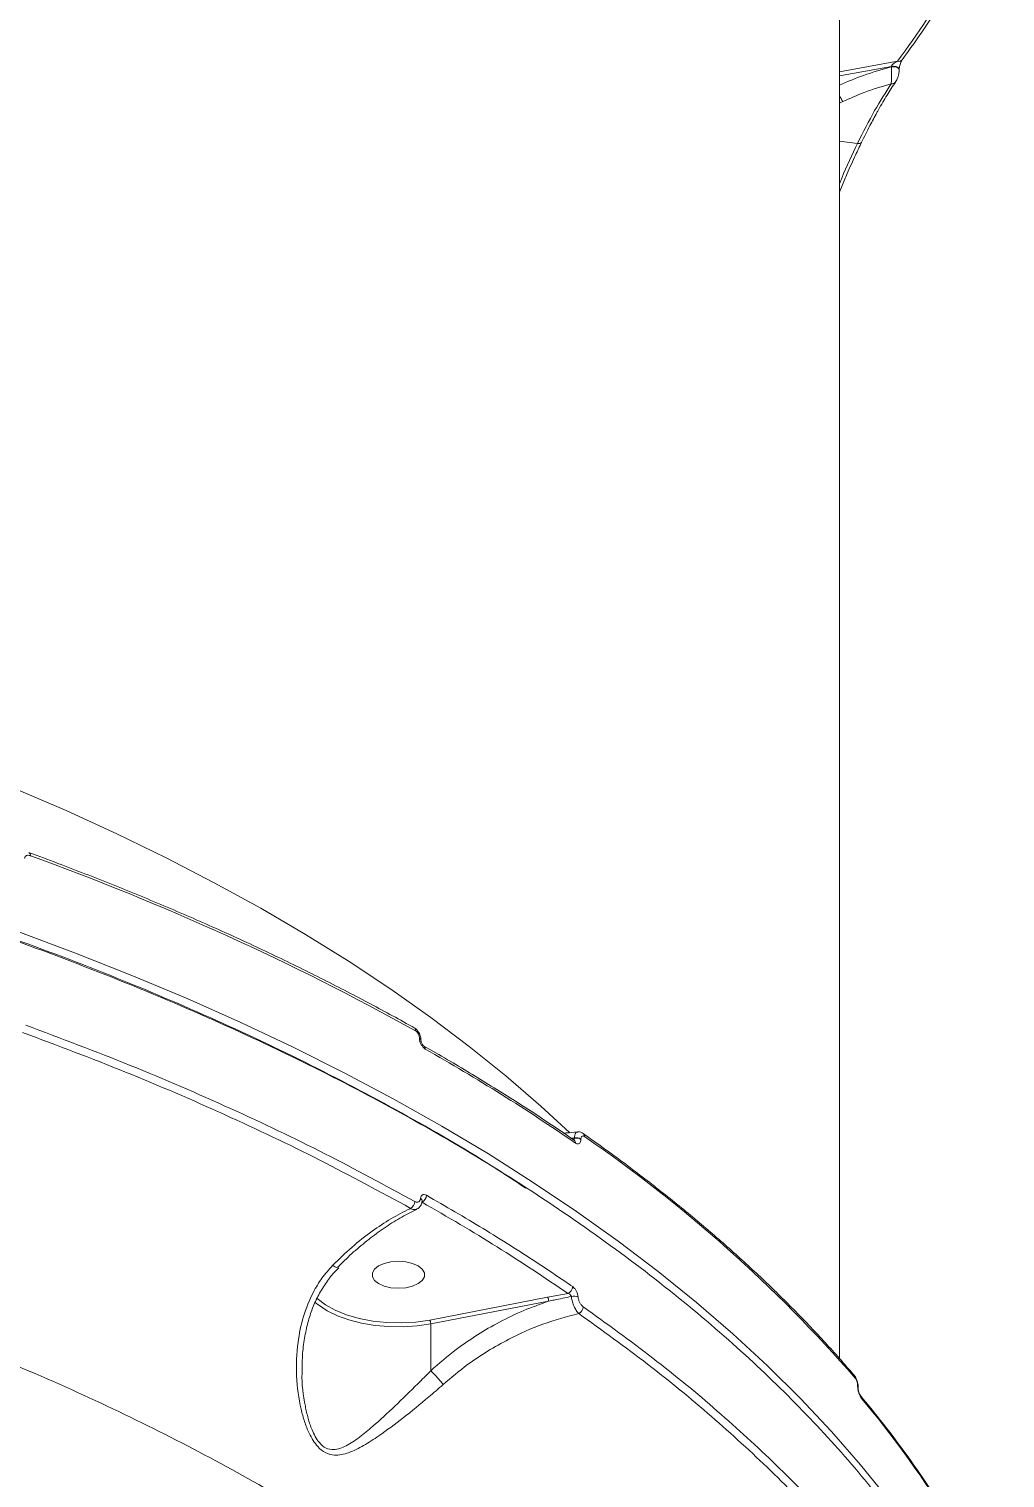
# Model space of a CAD drawing. Header units: millimetres. Extents: x -6104 to 7803, y -6013 to 4803.
# Drawn here: x 716.6 to 883.8, y 1035.9 to 1284.2 of the extents above; entities that cross this region are included whole.
import ezdxf

# ---------------------------------------------------------------- set-up
doc = ezdxf.new("R2010")
doc.units = ezdxf.units.MM
doc.layers.add('DIKOM_ОБЪЕКТ', color=7, linetype='Continuous')

msp = doc.modelspace()

# ---------------------------------------------------------------- linework, layer by layer
at = {"layer": 'DIKOM_ОБЪЕКТ', "color": 7, "linetype": 'Continuous', "lineweight": 15}
for p, q in [((855.419, 1318.53), (855.419, 1056.422)), ((865.36, 1278.623), (855.419, 1276.829)), ((855.419, 1276.128), (864.331, 1277.736)), ((864.331, 1277.736), (864.331, 1277.655)), ((865.662, 1277.25), (865.662, 1277.169)), ((865.012, 1275.044), (865.026, 1275.064)), ((855.419, 1271.465), (855.99, 1271.727)), ((858.505, 1264.544), (855.419, 1264.916)), ((859.19, 1264.727), (859.196, 1264.739)), ((856.304, 1258.308), (855.419, 1256.171)), ((783.448, 1111.313), (783.448, 1111.266)), ((783.71, 1110.966), (783.71, 1110.919)), ((809.427, 1094.178), (809.991, 1094.196)), ((809.991, 1094.128), (809.604, 1094.059)), ((809.991, 1094.196), (809.991, 1094.128)), ((811.121, 1093.947), (811.121, 1094.016)), ((808.909, 1067.563), (805.412, 1066.902)), ((765.538, 1066.088), (765.885, 1065.792)), ((805.412, 1066.902), (785.215, 1062.997)), ((785.387, 1062.326), (805.588, 1066.232)), ((785.387, 1054.327), (785.387, 1062.326)), ((858.53, 1051.724), (858.53, 1051.655)), ((858.613, 1051.518), (858.613, 1051.45))]:
    msp.add_line(p, q, dxfattribs=at)
at = {"layer": 'DIKOM_ОБЪЕКТ', "color": 7, "linetype": 'Continuous', "lineweight": 15, "flags": 128}
for points in [[(864.331, 1277.736), (864.609, 1277.764), (864.892, 1277.751), (865.155, 1277.698), (865.379, 1277.609), (865.546, 1277.491), (865.642, 1277.354), (865.662, 1277.251)], [(864.331, 1277.655), (864.609, 1277.684), (864.892, 1277.671), (865.155, 1277.618), (865.379, 1277.528), (865.546, 1277.41), (865.642, 1277.273), (865.662, 1277.163)], [(809.18, 1095.121), (804.241, 1099.665), (798.262, 1104.816), (791.981, 1109.87), (785.403, 1114.823), (778.535, 1119.671), (771.384, 1124.409), (763.955, 1129.032), (756.255, 1133.536), (748.293, 1137.917), (740.075, 1142.171), (731.609, 1146.294), (722.903, 1150.282), (713.964, 1154.132)], [(863.694, 1032.409), (859.026, 1038.208), (854.033, 1043.935), (848.72, 1049.585), (843.091, 1055.153), (837.15, 1060.635), (830.903, 1066.026), (824.355, 1071.321), (817.511, 1076.516), (810.377, 1081.606), (802.96, 1086.588), (795.265, 1091.456), (787.299, 1096.208), (779.069, 1100.839), (770.581, 1105.344), (761.843, 1109.721), (752.862, 1113.966), (743.646, 1118.074), (734.202, 1122.043), (724.538, 1125.869), (714.663, 1129.549)], [(779.837, 1068.44), (778.569, 1068.534), (777.404, 1068.808), (776.436, 1069.24), (775.744, 1069.795), (775.383, 1070.428), (775.383, 1071.087), (775.744, 1071.72), (776.436, 1072.275), (777.404, 1072.707), (778.569, 1072.981), (779.837, 1073.075), (781.105, 1072.981), (782.27, 1072.707), (783.238, 1072.275), (783.93, 1071.72), (784.291, 1071.087), (784.291, 1070.428), (783.93, 1069.795), (783.238, 1069.24), (782.27, 1068.808), (781.105, 1068.534), (779.837, 1068.44)], [(785.215, 1062.997), (782.824, 1062.662), (780.362, 1062.521), (777.886, 1062.578), (775.458, 1062.832), (773.135, 1063.275), (770.972, 1063.898), (769.022, 1064.685), (767.331, 1065.618), (765.94, 1066.674), (765.793, 1066.81)], [(765.885, 1065.792), (766.145, 1065.587), (767.639, 1064.606), (769.397, 1063.748), (771.379, 1063.032), (773.544, 1062.473), (775.844, 1062.083), (778.23, 1061.871), (780.65, 1061.841), (783.054, 1061.994), (785.387, 1062.326)]]:
    msp.add_lwpolyline(points, dxfattribs=at)
at = {"layer": 'DIKOM_ОБЪЕКТ', "color": 7, "linetype": 'Continuous', "lineweight": 15}
for centre, radius, start, end in [((744.638, 1368.237), 150.348, 323.41321, 336.82261), ((865.557, 1279.382), 0.783, 255.43022, 321.04788), ((864.433, 1275.505), 0.74, 258.31002, 321.47177), ((863.651, 1276.741), 9.156, 205.96607, 213.20412), ((858.714, 1265.138), 0.629, 250.63196, 319.2346), ((716.27, 1142.617), 0.527, 351.68002, 57.13999), ((562.253, 714.922), 454.687, 60.98864, 70.13051), ((782.199, 1112.608), 0.572, 354.86494, 55.6754), ((783.284, 1110.917), 0.429, 7.24922, 67.55076), ((783.287, 1110.873), 0.424, 5.37539, 67.75819), ((783.893, 1109.46), 0.57, 354.73891, 55.7224), ((615.323, 810.503), 343.441, 55.43302, 60.49632), ((811.131, 1094.468), 0.601, 356.32867, 52.14812), ((809.578, 1093.351), 0.604, 356.48791, 52.24448), ((810.318, 1092.617), 1.613, 60.13283, 101.70571), ((810.318, 1092.549), 1.613, 60.13583, 101.70565), ((672.969, 892.189), 245.267, 40.98439, 55.54511), ((781.205, 1083.366), 1.433, 300.73186, 357.84134), ((783.398, 1083.405), 0.511, 356.2185, 59.66947), ((783.254, 1084.423), 1.413, 298.36184, 358.03115), ((808.382, 1068.783), 1.329, 293.35523, 357.3517), ((804.277, 1066.246), 1.311, 359.391, 30.01365), ((809.961, 1065.154), 1.938, 69.90699, 104.2654), ((810.194, 1065.32), 1.33, 295.13276, 357.12477), ((857.453, 1053.064), 0.666, 358.71042, 39.85865), ((858.298, 1051.51), 0.315, 1.92103, 42.62191), ((858.298, 1051.442), 0.314, 1.13553, 42.66086), ((858.495, 1049.641), 0.661, 358.5656, 40.3422), ((726.617, 938.269), 173.108, 32.04015, 40.03607)]:
    msp.add_arc(centre, radius, start, end, dxfattribs=at)
for points, knots in [([(883.78, 1309.574), (883.537, 1308.997), (882.48, 1306.479), (880.391, 1302.048), (877.392, 1296.3), (874.08, 1290.598), (870.53, 1285.043), (867.821, 1281.153), (866.351, 1279.141), (866.167, 1278.889)], [0, 0, 0, 0, 0.0553271, 0.241058, 0.4268293, 0.6126539, 0.7985291, 0.9747143, 1, 1, 1, 1]), ([(865.36, 1278.623), (865.229, 1278.559), (864.988, 1278.441), (864.682, 1278.224), (864.489, 1278.043), (864.396, 1277.918), (864.355, 1277.843), (864.334, 1277.783), (864.332, 1277.749), (864.331, 1277.736)], [0, 0, 0, 0, 0.3386102, 0.6209102, 0.8057697, 0.8759074, 0.925792, 0.971715, 1, 1, 1, 1]), ([(866.16, 1278.877), (866.152, 1278.867), (866.124, 1278.831), (866.007, 1278.628), (865.87, 1278.302), (865.754, 1277.918), (865.692, 1277.609), (865.665, 1277.386), (865.664, 1277.291), (865.663, 1277.251)], [0, 0, 0, 0, 0.07050525, 0.2593351, 0.50574083, 0.69263361, 0.82673633, 0.92913493, 1, 1, 1, 1]), ([(864.331, 1277.655), (862.719, 1277.212), (859.701, 1276.382), (856.78, 1275.116), (855.419, 1274.527)], [0, 0, 0, 0, 0.53439826, 1, 1, 1, 1]), ([(864.331, 1277.655), (864.338, 1277.461), (864.351, 1277.073), (864.352, 1276.404), (864.341, 1275.745), (864.318, 1275.172), (864.294, 1274.903), (864.283, 1274.781)], [0, 0, 0, 0, 0.1960408, 0.3917603, 0.5961039, 0.8170631, 1, 1, 1, 1]), ([(865.577, 1276.468), (865.543, 1276.318), (865.461, 1275.956), (865.275, 1275.47), (865.094, 1275.199), (865.01, 1275.075)], [0, 0, 0, 0, 0.2778231, 0.6676426, 1, 1, 1, 1]), ([(865.653, 1277.162), (865.651, 1276.974), (865.648, 1276.742), (865.588, 1276.512), (865.577, 1276.468)], [0, 0, 0, 0, 0.8121535, 1, 1, 1, 1]), ([(855.99, 1271.727), (857.2, 1272.265), (859.919, 1273.473), (862.726, 1274.314), (864.283, 1274.781)], [0, 0, 0, 0, 0.4451153, 1, 1, 1, 1]), ([(864.283, 1274.781), (863.34, 1273.311), (861.429, 1270.334), (859.487, 1266.49), (858.505, 1264.544)], [0, 0, 0, 0, 0.4938468, 1, 1, 1, 1]), ([(865.007, 1275.048), (865.005, 1275.046), (864.529, 1274.36), (863.565, 1272.811), (862.504, 1271.057), (861.924, 1269.983), (861.835, 1269.818)], [0, 0, 0, 0, 0.0016473, 0.4587119, 0.9166126, 1, 1, 1, 1]), ([(861.835, 1269.818), (861.434, 1269.091), (860.554, 1267.495), (859.674, 1265.711), (859.195, 1264.739)], [0, 0, 0, 0, 0.454958, 1, 1, 1, 1]), ([(858.505, 1264.544), (857.583, 1262.635), (856.524, 1260.442), (855.546, 1257.933), (855.419, 1257.608)], [0, 0, 0, 0, 0.8704241, 1, 1, 1, 1]), ([(859.199, 1264.722), (858.854, 1264.009), (858.027, 1262.3), (857.058, 1260.141), (856.451, 1258.665), (856.304, 1258.308)], [0, 0, 0, 0, 0.3520171, 0.8431412, 1, 1, 1, 1]), ([(801.647, 1085.591), (799.757, 1086.851), (793.057, 1091.319), (780.491, 1098.546), (764.039, 1107.232), (746.627, 1115.386), (728.349, 1123.017), (709.23, 1130.115), (689.344, 1136.665), (668.782, 1142.635), (647.64, 1147.999), (627.346, 1152.433), (608.051, 1156.054), (589.87, 1158.994), (571.449, 1161.506), (552.615, 1163.609), (533.39, 1165.279), (513.805, 1166.487), (494.132, 1167.257), (480.988, 1167.365), (474.419, 1167.42)], [0, 0, 0, 0, 0.0246419, 0.0873687, 0.1499951, 0.2124251, 0.2748546, 0.337481, 0.4002078, 0.4629347, 0.5255613, 0.587991, 0.6385771, 0.6892156, 0.739854, 0.79044, 0.842801, 0.89522, 0.947639, 1, 1, 1, 1]), ([(474.422, 1167.077), (479, 1167.048), (491.334, 1166.971), (511.402, 1166.295), (534.525, 1164.888), (557.684, 1162.796), (580.797, 1160.008), (603.781, 1156.516), (626.131, 1152.395), (647.784, 1147.676), (668.695, 1142.399), (689.205, 1136.478), (709.223, 1129.907), (728.667, 1122.693), (747.109, 1114.994), (764.508, 1106.85), (780.849, 1098.305), (796.397, 1089.222), (811.064, 1079.608), (824.776, 1069.486), (837.083, 1059.2), (848.022, 1048.808), (857.649, 1038.365), (866.276, 1027.579), (873.758, 1016.462), (879.37, 1006.728), (881.966, 1000.684), (882.902, 998.504)], [0, 0, 0, 0, 0.0243023, 0.065474, 0.1066775, 0.1478492, 0.1902169, 0.232619, 0.2749866, 0.3161584, 0.3573619, 0.3985337, 0.4409013, 0.4833034, 0.525671, 0.5668428, 0.6080463, 0.649218, 0.6915856, 0.7339878, 0.7763555, 0.8160448, 0.8557626, 0.8954519, 0.9362086, 0.9769961, 1, 1, 1, 1]), ([(715.826, 1142.074), (715.834, 1142.152), (715.85, 1142.308), (715.973, 1142.479), (716.158, 1142.592), (716.417, 1142.632), (716.641, 1142.594), (716.772, 1142.548), (716.792, 1142.541)], [0, 0, 0, 0, 0.1673398, 0.3344511, 0.5091314, 0.7130552, 0.9577694, 1, 1, 1, 1]), ([(716.556, 1143.06), (718.199, 1142.453), (722.963, 1140.692), (730.707, 1137.677), (739.719, 1133.974), (748.529, 1130.143), (757.132, 1126.188), (765.523, 1122.113), (773.55, 1117.994), (779.165, 1114.957), (782.077, 1113.329), (782.521, 1113.08)], [0, 0, 0, 0, 0.0688404, 0.1996466, 0.330459, 0.461276, 0.5920963, 0.7229194, 0.8537482, 0.9776941, 1, 1, 1, 1]), ([(715.44, 1112.277), (721.38, 1110.043), (733.258, 1105.574), (750.226, 1098.235), (766.589, 1090.478), (776.822, 1084.915), (781.938, 1082.134)], [0, 0, 0, 0, 0.2485944, 0.4971898, 0.7485951, 1, 1, 1, 1]), ([(782.638, 1083.312), (777.568, 1086.069), (767.43, 1091.582), (751.105, 1099.336), (734.049, 1106.727), (722.01, 1111.258), (715.991, 1113.524)], [0, 0, 0, 0, 0.248595, 0.4971897, 0.7485952, 1, 1, 1, 1]), ([(782.515, 1113.065), (782.572, 1113.038), (782.814, 1112.922), (783.181, 1112.532), (783.547, 1111.9), (783.728, 1111.33), (783.695, 1111.027), (783.689, 1110.97)], [0, 0, 0, 0, 0.0780103, 0.3328416, 0.6248309, 0.9304003, 1, 1, 1, 1]), ([(782.769, 1112.556), (782.845, 1112.504), (782.998, 1112.4), (783.201, 1112.137), (783.354, 1111.833), (783.436, 1111.544), (783.444, 1111.379), (783.448, 1111.313)], [0, 0, 0, 0, 0.2142754, 0.4284222, 0.6429124, 0.8577269, 1, 1, 1, 1]), ([(783.448, 1111.266), (783.453, 1111.169), (783.465, 1110.923), (783.587, 1110.493), (783.816, 1110.037), (784.12, 1109.644), (784.347, 1109.486), (784.461, 1109.408)], [0, 0, 0, 0, 0.1407791, 0.3552878, 0.5700193, 0.7849682, 1, 1, 1, 1]), ([(783.712, 1110.914), (783.712, 1110.891), (783.711, 1110.834), (783.738, 1110.681), (783.801, 1110.483), (783.905, 1110.272), (784.029, 1110.096), (784.133, 1109.987), (784.201, 1109.938), (784.207, 1109.935), (784.209, 1109.935)], [0, 0, 0, 0, 0.08880192, 0.22073114, 0.36889956, 0.53265352, 0.69707746, 0.83379193, 0.95767636, 1, 1, 1, 1]), ([(784.214, 1109.931), (785.567, 1109.156), (789.492, 1106.909), (795.804, 1103.105), (803.051, 1098.518), (807.661, 1095.384), (809.948, 1093.829)], [0, 0, 0, 0, 0.1498893, 0.4347107, 0.7195443, 1, 1, 1, 1]), ([(534.974, 1097.009), (541.914, 1096.362), (555.799, 1095.067), (576.32, 1092.372), (596.735, 1089.105), (616.95, 1085.196), (636.891, 1080.658), (656.12, 1075.587), (674.587, 1070.014), (692.261, 1063.979), (709.429, 1057.383), (726.009, 1050.226), (741.928, 1042.518), (756.839, 1034.427), (770.714, 1025.99), (783.55, 1017.248), (795.551, 1008.063), (806.639, 998.446), (816.753, 988.42), (825.677, 978.201), (833.406, 967.825), (839.962, 957.336), (845.45, 946.566), (849.794, 935.542), (852.995, 924.296), (854.825, 913.064), (855.573, 905.2), (855.381, 901.125), (855.363, 900.746)], [0, 0, 0, 0, 0.0392428, 0.0785158, 0.1177586, 0.1581422, 0.1985587, 0.2389422, 0.2781872, 0.3174625, 0.3567076, 0.3970914, 0.4375084, 0.4778924, 0.5171659, 0.5564697, 0.5957433, 0.6361545, 0.6765986, 0.71701, 0.7563481, 0.7957166, 0.8350548, 0.8755303, 0.9160387, 0.9565143, 0.9959507, 1, 1, 1, 1]), ([(808.159, 1095.03), (808.312, 1095.034), (809.088, 1095.052), (809.877, 1095.161), (810.511, 1095.249)], [0, 0, 0, 0, 0.1966272, 1, 1, 1, 1]), ([(810.515, 1095.203), (810.494, 1095.206), (810.38, 1095.226), (810.213, 1095.063), (810.042, 1094.726), (810.008, 1094.373), (809.991, 1094.196)], [0, 0, 0, 0, 0.0677038, 0.3777142, 0.6885085, 1, 1, 1, 1]), ([(810.511, 1095.2), (810.556, 1095.211), (810.747, 1095.258), (811.095, 1095.157), (811.384, 1095.052), (811.499, 1094.943), (811.5, 1094.942)], [0, 0, 0, 0, 0.1286592, 0.549017, 0.9951749, 1, 1, 1, 1]), ([(811.499, 1094.944), (812.691, 1094.101), (816.15, 1091.657), (821.68, 1087.539), (827.997, 1082.561), (834.044, 1077.494), (839.821, 1072.343), (845.322, 1067.111), (850.54, 1061.802), (854.725, 1057.252), (857.125, 1054.464), (857.964, 1053.49)], [0, 0, 0, 0, 0.0652733, 0.1892977, 0.3133244, 0.4373493, 0.5613708, 0.6853865, 0.809395, 0.9333925, 1, 1, 1, 1]), ([(809.991, 1094.128), (809.987, 1094.09), (809.981, 1094.044), (809.942, 1093.965), (809.902, 1093.932), (809.867, 1093.903)], [0, 0, 0, 0, 0.398563, 0.4839653, 1, 1, 1, 1]), ([(809.942, 1093.834), (809.949, 1093.829), (809.961, 1093.821), (809.955, 1093.823), (809.952, 1093.824)], [0, 0, 0, 0, 0.6756883, 1, 1, 1, 1]), ([(810.181, 1093.314), (810.265, 1093.265), (810.452, 1093.155), (810.718, 1093.144), (810.941, 1093.28), (811.092, 1093.549), (811.111, 1093.814), (811.121, 1093.947)], [0, 0, 0, 0, 0.1742008, 0.3896033, 0.5958067, 0.7978709, 1, 1, 1, 1]), ([(811.121, 1094.016), (811.127, 1094.103), (811.14, 1094.279), (811.238, 1094.456), (811.384, 1094.543), (811.557, 1094.534), (811.677, 1094.462), (811.731, 1094.43)], [0, 0, 0, 0, 0.2039768, 0.4080058, 0.6135346, 0.826561, 1, 1, 1, 1]), ([(783.656, 1083.846), (783.626, 1083.72), (783.567, 1083.468), (783.343, 1083.242), (783.05, 1083.165), (782.799, 1083.227), (782.661, 1083.3), (782.638, 1083.312)], [0, 0, 0, 0, 0.2376892, 0.4755107, 0.7137167, 0.9520537, 1, 1, 1, 1]), ([(783.898, 1083.373), (783.895, 1083.33), (783.875, 1083.047), (783.672, 1082.601), (783.328, 1082.166), (783.047, 1082.059), (782.964, 1082.028)], [0, 0, 0, 0, 0.07274765, 0.48061684, 0.84663046, 1, 1, 1, 1]), ([(784.666, 1084.374), (784.643, 1084.387), (784.506, 1084.461), (784.257, 1084.523), (783.967, 1084.447), (783.745, 1084.222), (783.686, 1083.971), (783.656, 1083.846)], [0, 0, 0, 0, 0.0489147, 0.2870787, 0.5249423, 0.7625434, 1, 1, 1, 1]), ([(783.909, 1083.386), (783.91, 1083.39), (783.914, 1083.398), (783.91, 1083.377), (783.908, 1083.363)], [0, 0, 0, 0, 0.3775523, 1, 1, 1, 1]), ([(783.925, 1083.179), (788.262, 1080.655), (796.946, 1075.6), (804.918, 1070.244), (808.909, 1067.563)], [0, 0, 0, 0, 0.4994512, 1, 1, 1, 1]), ([(809.709, 1068.722), (809.309, 1068.996), (807.308, 1070.369), (802.279, 1073.724), (794.427, 1078.712), (787.921, 1082.486), (784.666, 1084.374)], [0, 0, 0, 0, 0.05076941, 0.25385468, 0.6266993, 1, 1, 1, 1]), ([(781.938, 1082.134), (781.896, 1082.114), (780.77, 1081.577), (778.55, 1080.384), (775.226, 1078.192), (771.851, 1075.553), (769.669, 1073.423), (768.57, 1072.351)], [0, 0, 0, 0, 0.0088957, 0.2417796, 0.4772757, 0.7368244, 1, 1, 1, 1]), ([(782.981, 1081.95), (782.353, 1081.648), (780.822, 1080.912), (778.396, 1079.445), (775.73, 1077.607), (773.13, 1075.517), (771.043, 1073.66), (769.873, 1072.434), (769.503, 1072.045)], [0, 0, 0, 0, 0.1348282, 0.3284253, 0.5225462, 0.7166814, 0.9103742, 1, 1, 1, 1]), ([(781.938, 1082.134), (781.975, 1082.113), (782.198, 1081.989), (782.571, 1081.872), (782.837, 1081.972), (782.954, 1082.016)], [0, 0, 0, 0, 0.1010507, 0.6028326, 1, 1, 1, 1]), ([(768.57, 1072.351), (767.942, 1071.64), (766.684, 1070.216), (764.937, 1067.302), (763.465, 1063.628), (762.458, 1058.795), (762.231, 1053.41), (762.839, 1048.837), (763.733, 1045.584), (764.611, 1043.35), (765.807, 1041.394), (767.364, 1040.158), (769.186, 1039.706), (771.38, 1040.193), (773.895, 1041.435), (776.977, 1043.458), (780.681, 1046.209), (784.406, 1049.249), (786.699, 1051.248), (787.517, 1051.961)], [0, 0, 0, 0, 0.0447758, 0.0895825, 0.1609587, 0.23245, 0.3238541, 0.4152099, 0.4505984, 0.4859276, 0.5329394, 0.5664214, 0.5998007, 0.6530916, 0.7108114, 0.7686689, 0.8592869, 0.949792, 1, 1, 1, 1]), ([(768.57, 1072.351), (768.6, 1072.333), (768.732, 1072.25), (769.015, 1072.097), (769.333, 1071.985), (769.427, 1072.056), (769.467, 1072.088)], [0, 0, 0, 0, 0.0660527, 0.2927343, 0.6909854, 1, 1, 1, 1]), ([(769.613, 1071.937), (769.349, 1071.676), (768.497, 1070.835), (767.288, 1069.2), (765.995, 1067.058), (764.974, 1064.729), (764.211, 1062.21), (763.662, 1059.476), (763.363, 1056.93), (763.369, 1055.291), (763.372, 1054.663)], [0, 0, 0, 0, 0.0587388, 0.1889126, 0.3230108, 0.4584189, 0.5951276, 0.7411374, 0.9007214, 1, 1, 1, 1]), ([(808.909, 1067.563), (808.977, 1067.54), (809.11, 1067.494), (809.288, 1067.368), (809.412, 1067.225), (809.468, 1067.107), (809.48, 1067.049), (809.483, 1067.032)], [0, 0, 0, 0, 0.2735528, 0.5342564, 0.7687984, 0.9341525, 1, 1, 1, 1]), ([(810.626, 1066.974), (810.598, 1067.153), (810.544, 1067.501), (810.321, 1068.015), (810.036, 1068.451), (809.818, 1068.631), (809.709, 1068.722)], [0, 0, 0, 0, 0.2592192, 0.5021665, 0.7511334, 1, 1, 1, 1]), ([(805.588, 1066.232), (804.164, 1065.724), (801.302, 1064.702), (797.222, 1062.738), (793.354, 1060.499), (789.36, 1057.779), (786.821, 1055.572), (785.387, 1054.327)], [0, 0, 0, 0, 0.1948136, 0.3916458, 0.5750663, 0.7602152, 1, 1, 1, 1]), ([(805.588, 1066.232), (805.9, 1066.299), (807.196, 1066.576), (808.496, 1066.835), (809.483, 1067.032)], [0, 0, 0, 0, 0.240835, 1, 1, 1, 1]), ([(809.483, 1067.032), (809.487, 1067), (809.517, 1066.716), (809.634, 1066.131), (809.927, 1065.317), (810.319, 1064.584), (810.613, 1064.271), (810.759, 1064.116)], [0, 0, 0, 0, 0.0300257, 0.2639512, 0.506641, 0.7544473, 1, 1, 1, 1]), ([(811.522, 1065.253), (811.416, 1065.342), (811.204, 1065.52), (810.924, 1065.949), (810.721, 1066.432), (810.645, 1066.783), (810.628, 1066.954), (810.626, 1066.974)], [0, 0, 0, 0, 0.2486596, 0.4975121, 0.7389295, 0.970309, 1, 1, 1, 1]), ([(858.156, 1023.667), (856.702, 1025.343), (852.448, 1030.246), (844.703, 1038.211), (834.589, 1047.487), (823.611, 1056.543), (815.552, 1062.35), (811.522, 1065.253)], [0, 0, 0, 0, 0.1144543, 0.3347649, 0.5550755, 0.7775376, 1, 1, 1, 1]), ([(785.387, 1062.326), (785.385, 1062.377), (785.382, 1062.479), (785.352, 1062.649), (785.308, 1062.808), (785.264, 1062.916), (785.232, 1062.972), (785.219, 1062.991), (785.215, 1062.997)], [0, 0, 0, 0, 0.21464146, 0.42928531, 0.64397445, 0.85861881, 0.9552168, 1, 1, 1, 1]), ([(787.517, 1051.961), (788.888, 1053.127), (791.305, 1055.182), (795.115, 1057.716), (799.384, 1060.125), (804.606, 1062.463), (808.692, 1063.561), (810.759, 1064.116)], [0, 0, 0, 0, 0.2022617, 0.3564074, 0.5119943, 0.7532513, 1, 1, 1, 1]), ([(810.759, 1064.116), (814.741, 1061.247), (822.707, 1055.51), (833.639, 1046.508), (843.777, 1037.226), (851.569, 1029.218), (855.841, 1024.295), (857.293, 1022.623)], [0, 0, 0, 0, 0.2203104, 0.4406216, 0.6630834, 0.8855452, 1, 1, 1, 1]), ([(785.394, 1054.307), (785.392, 1054.305), (784.651, 1053.553), (782.568, 1051.469), (779.227, 1048.206), (775.925, 1045.182), (773.197, 1042.878), (771.323, 1041.621), (769.842, 1040.967), (768.697, 1040.731), (767.446, 1040.946), (766.073, 1042.095), (765.069, 1043.995), (764.345, 1046.158), (763.643, 1049.394), (763.211, 1052.269), (763.362, 1054.418), (763.379, 1054.662)], [0, 0, 0, 0, 0.0002369, 0.0748492, 0.2105122, 0.3463126, 0.4312118, 0.515885, 0.5533137, 0.5906113, 0.6352567, 0.6796454, 0.7442966, 0.7952645, 0.8463345, 0.9825659, 1, 1, 1, 1]), ([(785.387, 1054.327), (785.388, 1054.323), (785.388, 1054.316), (785.392, 1054.31), (785.394, 1054.307), (785.394, 1054.307)], [0, 0, 0, 0, 0.5068668, 0.9191393, 1, 1, 1, 1]), ([(787.517, 1051.961), (787.503, 1051.978), (787.367, 1052.154), (787.045, 1052.546), (786.503, 1053.164), (785.917, 1053.792), (785.569, 1054.135), (785.394, 1054.307)], [0, 0, 0, 0, 0.0262305, 0.263096, 0.5087292, 0.7543618, 1, 1, 1, 1]), ([(857.953, 1053.482), (857.989, 1053.445), (858.161, 1053.27), (858.353, 1052.858), (858.546, 1052.234), (858.629, 1051.764), (858.609, 1051.54), (858.607, 1051.52)], [0, 0, 0, 0, 0.0787023, 0.3778885, 0.6638808, 0.9705867, 1, 1, 1, 1]), ([(858.118, 1053.049), (858.167, 1052.982), (858.263, 1052.849), (858.391, 1052.543), (858.482, 1052.207), (858.525, 1051.924), (858.528, 1051.775), (858.53, 1051.724)], [0, 0, 0, 0, 0.2288305, 0.457842, 0.678516, 0.8883623, 1, 1, 1, 1]), ([(858.53, 1051.655), (858.531, 1051.579), (858.537, 1051.352), (858.602, 1050.917), (858.744, 1050.401), (858.938, 1049.931), (859.083, 1049.727), (859.156, 1049.624)], [0, 0, 0, 0, 0.1083005, 0.3204376, 0.5430707, 0.7715777, 1, 1, 1, 1]), ([(858.613, 1051.449), (858.613, 1051.447), (858.61, 1051.393), (858.622, 1051.228), (858.661, 1050.959), (858.738, 1050.646), (858.839, 1050.361), (858.931, 1050.17), (858.994, 1050.075), (858.998, 1050.07), (859, 1050.069)], [0, 0, 0, 0, 0.00698092, 0.13918975, 0.29040899, 0.46451472, 0.65099505, 0.81003486, 0.9382407, 1, 1, 1, 1]), ([(859.005, 1050.062), (859.799, 1049.101), (862.102, 1046.314), (865.687, 1041.652), (869.667, 1036.087), (872.063, 1032.339), (873.254, 1030.476)], [0, 0, 0, 0, 0.1498872, 0.4344444, 0.7189739, 1, 1, 1, 1])]:
    msp.add_open_spline(points, degree=3, knots=knots, dxfattribs=at)

doc.saveas('drawing.dxf')
